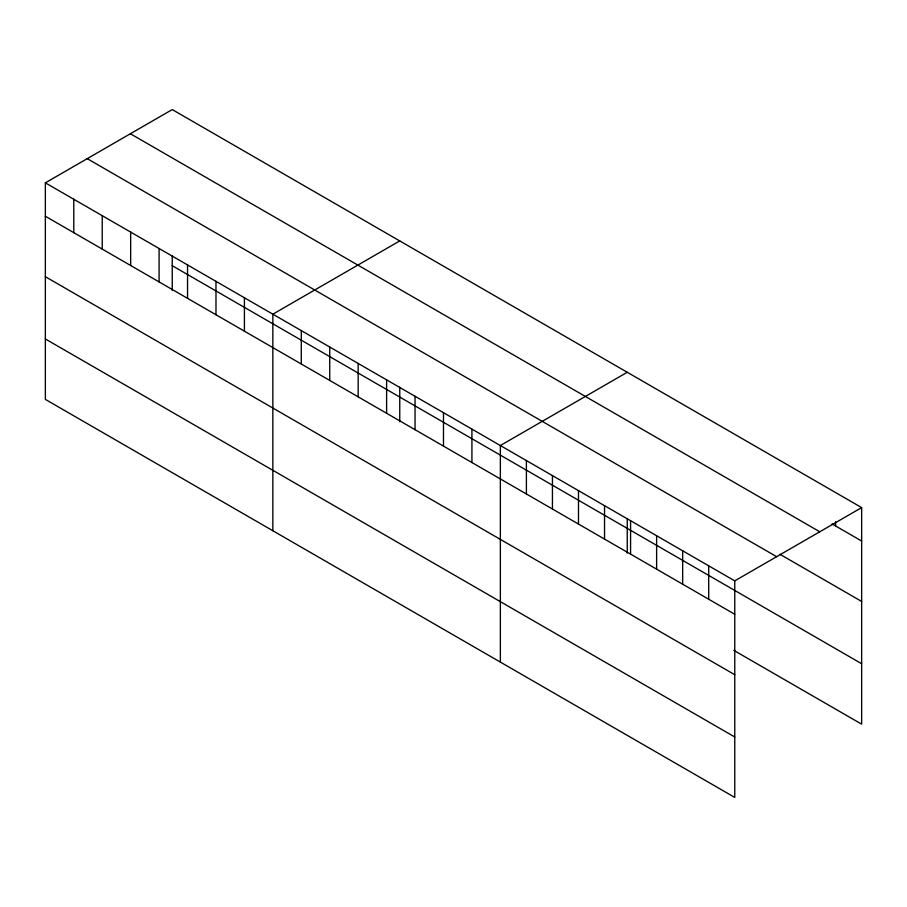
<?xml version="1.0" encoding="UTF-8"?>
<svg xmlns="http://www.w3.org/2000/svg" width="907" height="907" viewBox="0 0 907 907"><rect width="100%" height="100%" fill="white"/><g stroke="black" fill="none" stroke-linecap="round" stroke-linejoin="round"><path stroke-width="1.36" d="M45.35 182.84L734.761 580.865L734.761 797.423L45.35 399.397L45.35 182.84L172.239 109.577L861.65 507.603L861.65 724.16L733.797 650.353M399.749 240.922L272.848 314.185L272.848 530.754M627.247 372.267L500.358 445.53L500.358 662.099M734.761 580.865L861.65 507.603M832.059 523.929L861.65 541.014M130.37 133.748L819.769 531.774M779.963 554.29L861.65 601.454M87.231 158.657L776.63 556.683M172.239 265.706L861.65 663.72M45.35 216.251L734.761 614.277M45.35 276.692L734.761 674.717M45.35 338.969L734.761 736.983M835.608 521.808L835.608 525.981M708.707 565.821L708.707 599.244M682.665 550.787L682.665 584.21M656.623 535.754L656.623 569.165M630.58 520.72L630.58 554.132M627.247 518.487L627.247 553.123M604.538 505.675L604.538 539.098M578.485 490.642L578.485 524.065M552.442 475.608L552.442 509.02M526.4 460.563L526.4 493.986M471.923 429.113L471.923 462.536M443.478 412.696L443.478 446.119M415.043 396.28L415.043 429.691M399.749 387.142L399.749 421.778M386.609 379.863L386.609 413.275M358.163 363.435L358.163 396.858M329.729 347.018L329.729 380.441M301.294 330.602L301.294 364.024M244.414 297.768L244.414 331.18M215.979 281.351L215.979 314.763M187.545 264.923L187.545 298.346M172.239 255.797L172.239 290.421M159.099 248.507L159.099 281.93M130.665 232.09L130.665 265.513M102.23 215.673L102.23 249.096M73.784 199.257L73.784 232.668"/></g></svg>
